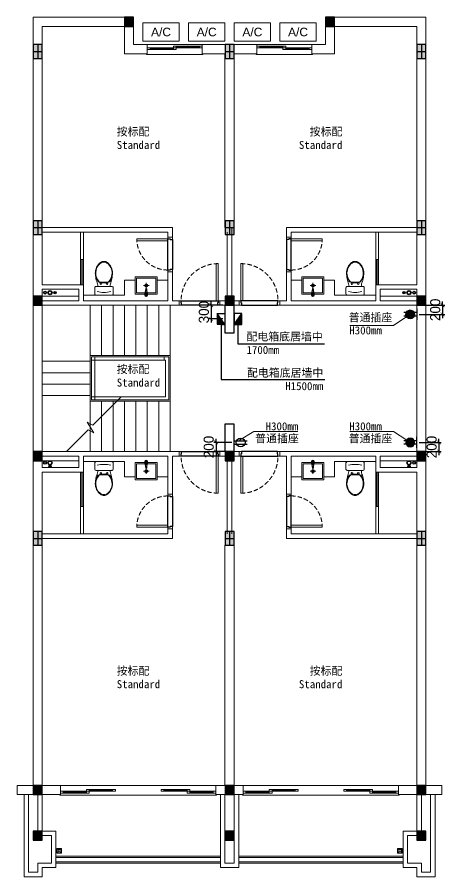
# Model space of a CAD drawing. Header units: inches. Extents: x -315689 to -186947, y -1261464 to -1173043.
# Drawn here: x -229242 to -219878, y -1261364 to -1242564 of the extents above; entities that cross this region are included whole.
import ezdxf

# ---------------------------------------------------------------- set-up
doc = ezdxf.new("R2010")
doc.units = ezdxf.units.IN
doc.header["$LTSCALE"] = 30
doc.header["$MEASUREMENT"] = 0
for name, pattern in [('CENTER2', [28.575, 19.05, -3.175, 3.175, -3.175]), ('HIDDEN', [9.525, 6.35, -3.175]), ('HIDDEN2', [4.7625, 3.175, -1.5875])]:
    doc.linetypes.add(name, pattern=pattern)
doc.layers.get('Defpoints').update_dxf_attribs({"color": 140, "lineweight": 0})
for name, color, linetype, lineweight in [('200mm Colum', 1, 'Continuous', 0), ('200mm Wall', 7, 'Continuous', 20), ('A-FLOR-HRAL', 11, 'Continuous', 0), ('A-WALL', 7, 'Continuous', 0), ('A-WALL-4-20', 252, 'Continuous', 0), ('B-WINDOW 2', 142, 'Continuous', 0), ('C-DOOR', 45, 'Continuous', 0), ('D-FURNITURES-COUNTER-CABINET', 40, 'Continuous', 0), ('E- FIXTURES-TOILET', 251, 'Continuous', 0), ('E-FIXTURES-KITCHEN', 251, 'Continuous', 0), ('floor', 1, 'Continuous', 18), ('H-HANDRAIL-RAILING', 33, 'Continuous', 0), ('HIDDEN2', 250, 'HIDDEN2', 0), ('STAIR', 7, 'Continuous', 0), ('TEXT2', 7, 'Continuous', 25)]:
    doc.layers.add(name, color=color, linetype=linetype, lineweight=lineweight)
for name, color, linetype in [('A-dims', 7, 'Continuous'), ('AR-MDF-SKIRT-PROFILE', 35, 'Continuous'), ('Sym', 1, 'Continuous')]:
    doc.layers.add(name, color=color, linetype=linetype)
doc.layers.add('EM-ELEC', color=7, linetype='Continuous', lineweight=20, true_color=0xf1a013)
doc.styles.add('Annotative', font='arial.ttf')
doc.styles.add('cordia.shx', font='cordia.shx')
doc.styles.get("Standard").update_dxf_attribs({"font": 'arial.ttf'})
doc.dimstyles.new('ISO 100', dxfattribs={"dimscale": 100, "dimtxt": 2.2, "dimasz": 0.8, "dimexe": 0.5, "dimexo": 0.5, "dimgap": 0.5, "dimtad": 1, "dimdec": 0, "dimzin": 0, "dimdsep": 46, "dimtxsty": 'cordia.shx', "dimblk": 'ARCHTICK', "dimcen": 0.09, "dimclrd": 6, "dimclre": 6, "dimclrt": 256, "dimadec": 0, "dimazin": 0, "dimtfac": 1, "dimtdec": 0, "dimtix": 1, "dimtmove": 2, "dimatfit": 3, "dimfxl": 1, "dimtolj": 1, "dimtzin": 0, "dimarcsym": 0})
pattern_1 = [(45, (-453008.88302, -1153905.90717), (-0.08838834765, 0.08838834765), [])]

# ---------------------------------------------------------------- blocks, each defined once
blk = doc.blocks.new('AR-Single-Wood-Door-81cm-100-Frame_Flat-A')
at = {"color": 0}
for points in [[(-445, 0), (-445, -100), (-405, -100), (-405, -50), (-395, -50), (-395, 0), (-405, 0), (-405, 0), (-445, 0)], [(445, 0), (445, -100), (405, -100), (405, -50), (395, -50), (395, 0), (405, 0), (405, 0), (445, 0)], [(-405, -100), (-365, -100), (-365, -910), (-405, -910)]]:
    blk.add_lwpolyline(points, close=True, dxfattribs=at)
at = {"color": 0, "linetype": 'HIDDEN', "ltscale": 0.5}
blk.add_arc((-405, -100), 810, 270, 0, dxfattribs=at)
blk = doc.blocks.new('AR-Single-Wood-Door-68cm-100-Frame_Flat-A')
at = {"color": 0}
for points in [[(-340, 100), (-300, 100), (-300, 780), (-340, 780)], [(-340, 50), (-340, 100), (-380, 100), (-380, 0), (-330, 0), (-330, 50)], [(340, 50), (340, 100), (380, 100), (380, 0), (330, 0), (330, 50)]]:
    blk.add_lwpolyline(points, close=True, dxfattribs=at)
at = {"color": 0, "linetype": 'HIDDEN', "ltscale": 0.5}
blk.add_arc((-340, 100), 680, 0, 90, dxfattribs=at)
blk = doc.blocks.new('AR-Hing-Alu-Window-120cm-200-Frame_Flat-A')
at = {"color": 0}
for points in [[(-540, -30), (-600, -30), (-600, -70), (-540, -70)], [(-30, -30), (-540, -30), (-540, -70), (-30, -70)], [(30, -30), (-30, -30), (-30, -70), (30, -70)], [(30, -70), (-30, -70), (-30, -110), (30, -110)], [(540, -70), (30, -70), (30, -110), (540, -110)], [(600, -70), (540, -70), (540, -110), (600, -110)]]:
    blk.add_lwpolyline(points, close=True, dxfattribs=at)
for points in [[(-540, -47.5), (-30, -47.5)], [(-540, -52.5), (-30, -52.5)], [(30, -87.5), (540, -87.5)], [(30, -92.5), (540, -92.5)]]:
    blk.add_lwpolyline(points, dxfattribs=at)
blk = doc.blocks.new('AR-Fixed-Alu-Door-340cm-200-Frame_Flat-A')
at = {"color": 0}
for points in [[(-1640, 110), (-1700, 110), (-1700, 70), (-1640, 70)], [(-1130, 110), (-1640, 110), (-1640, 70), (-1130, 70)], [(-1070, 150), (-1130, 150), (-1130, 110), (-1070, 110)], [(-1070, 110), (-1130, 110), (-1130, 70), (-1070, 70)], [(-560, 150), (-1070, 150), (-1070, 110), (-560, 110)], [(-500, 150), (-560, 150), (-560, 110), (-500, 110)], [(500, 150), (560, 150), (560, 110), (500, 110)], [(560, 150), (1070, 150), (1070, 110), (560, 110)], [(1070, 150), (1130, 150), (1130, 110), (1070, 110)], [(1070, 110), (1130, 110), (1130, 70), (1070, 70)], [(1130, 110), (1640, 110), (1640, 70), (1130, 70)], [(1640, 110), (1700, 110), (1700, 70), (1640, 70)]]:
    blk.add_lwpolyline(points, close=True, dxfattribs=at)
for points in [[(-1640, 95), (-1130, 95)], [(-1640, 85), (-1130, 85)], [(-1070, 135), (-560, 135)], [(-1070, 125), (-560, 125)], [(1070, 135), (560, 135)], [(1070, 125), (560, 125)], [(1640, 95), (1130, 95)], [(1640, 85), (1130, 85)]]:
    blk.add_lwpolyline(points, dxfattribs=at)
blk = doc.blocks.new('200mm Column')
blk.add_point((0, 0))
at = {"color": 1, "linetype": 'ByBlock'}
blk.add_wipeout([(100, -100), (-100, -100), (-100, 100), (100, 100)], dxfattribs=at)
blk = doc.blocks.new('AR-Drain-Tiolet-Area_Flat-A')
at = {"color": 0, "ltscale": 800}
for p, q in [((-120, -20), (-95, -45)), ((-95, -95), (-120, -120)), ((-45, -45), (-20, -20)), ((-45, -95), (-20, -120))]:
    blk.add_line(p, q, dxfattribs=at)
for points in [[(-20, -20), (-20, -120), (-120, -120), (-120, -20)], [(-45, -45), (-45, -95), (-95, -95), (-95, -45)]]:
    blk.add_lwpolyline(points, close=True, dxfattribs=at)
blk.add_circle((-70, -70), 25, dxfattribs=at)
blk = doc.blocks.new('zhu1')
at = {"lineweight": 25}
blk.add_hatch(color=7, dxfattribs=at).paths.add_polyline_path([(703739, -104407), (703739, -104607), (703939, -104607), (703939, -104407)])
at = {"color": 7, "lineweight": 25}
for p, q in [((703739, -104507), (703939, -104507)), ((703839, -104407), (703839, -104607))]:
    blk.add_line(p, q, dxfattribs=at)
blk.add_lwpolyline([(703739, -104407), (703739, -104607), (703939, -104607), (703939, -104407), (703739, -104407)], dxfattribs=at)
blk = doc.blocks.new('zhu3')
at = {"lineweight": 25}
blk.add_hatch(color=6, dxfattribs=at).paths.add_polyline_path([(699852, -95440), (699852, -95740), (700052, -95740), (700052, -95440)])
at = {"color": 6, "lineweight": 25}
for p, q in [((699952, -95440), (699952, -95740)), ((699852, -95590), (700052, -95590))]:
    blk.add_line(p, q, dxfattribs=at)
blk.add_lwpolyline([(699852, -95440), (699852, -95740), (700052, -95740), (700052, -95440), (699852, -95440)], dxfattribs=at)
blk = doc.blocks.new('zhu2')
at = {"lineweight": 25}
blk.add_hatch(color=5, dxfattribs=at).paths.add_polyline_path([(704694, -104492), (704694, -104792), (704894, -104792), (704894, -104492)])
at = {"color": 5, "lineweight": 25}
for p, q in [((704794, -104492), (704794, -104792)), ((704694, -104642), (704894, -104642))]:
    blk.add_line(p, q, dxfattribs=at)
blk.add_lwpolyline([(704694, -104492), (704694, -104792), (704894, -104792), (704894, -104492), (704694, -104492)], dxfattribs=at)
blk = doc.blocks.new('jgzhuzjd')
at = {"color": 3, "lineweight": 25}
for name, p in [('zhu2', (-415512, 114503)), ('zhu2', (-415512, 110653)), ('zhu1', (-414557, 108918)), ('zhu1', (-414557, 105518)), ('zhu3', (-410670, 94801)), ('zhu1', (-414557, 98218)), ('zhu1', (-414557, 97218))]:
    blk.add_blockref(name, p, dxfattribs=at)
blk = doc.blocks.new('AR-Toilet_Flat-A')
at = {"color": 0}
for p, q in [((-308, 94), (-291, 85)), ((-291, 52), (-291, 85)), ((-291, 85), (-273, 85)), ((-273, 52), (-291, 52)), ((-291, 0), (-291, 52)), ((-291, 0), (-291, -52)), ((-308, -94), (-291, -85)), ((-291, -52), (-291, -85)), ((-273, -52), (-291, -52)), ((-291, -85), (-273, -85))]:
    blk.add_line(p, q, dxfattribs=at)
for points in [[(-500, 189, 0.230343), (-734, 76, 0.16845), (-760, 0, 2.883082)], [(-443, 183, 0.048023), (-500, 189, 0.16845)], [(-212, -172, 0.414214), (-183, -201), (-49, -201, 0.414214), (-20, -172), (-20, 0), (-20, 172, 0.414214), (-49, 201), (-183, 201, 0.414214), (-212, 172), (-212, 132, -0.052345), (-319, 158, 0.071131), (-443, 183, 0.160777)], [(-315, 101, 0.434217), (-710, 85, 0.182634), (-741, 0, 2.693815)], [(-413, 176, 0.026594), (-443, 183, 0.16845)], [(-315, 124, 0.094048), (-413, 176, 0.16845)], [(-315, 101), (-315, 124, 0.416606)], [(-308, 94, 0.008985), (-315, 101, 0.182634)], [(-308, 0), (-308, 94, 0.008985)], [(-308, 0), (-308, -94, -0.444938)], [(-212, 132), (-212, 0, 0.414214)], [(-212, -132), (-212, 0, -0.414214)], [(-500, -189, -0.230343), (-734, -76, -0.16845), (-760, 0, -2.883082)], [(-315, -101, -0.434217), (-710, -85, -0.182634), (-741, 0, -2.693815)], [(-443, -183, -0.048023), (-500, -189, -0.16845)], [(-443, -183, 0.071131), (-319, -158, -0.052345), (-212, -132), (-212, -172, 0.414214)], [(-425, -179, -0.015301), (-443, -183, -0.16845)], [(-315, -124, -0.105447), (-425, -179, -0.16845)], [(-308, -94, -0.008985), (-315, -101, -0.182634)], [(-315, -101), (-315, -124, -0.416606)]]:
    blk.add_lwpolyline(points, format="xyb", dxfattribs=at)
for centre, radius, start, end in [((-273, 69), 16.3, 270, 90), ((-668, 0), 588, 0.028, 14.6712), ((-273, -69), 16.3, 270, 90), ((-668, 0), 588, 345.3288, 359.972)]:
    blk.add_arc(centre, radius, start, end, dxfattribs=at)
blk = doc.blocks.new('sink for narrow stand')
at = {"layer": 'E- FIXTURES-TOILET'}
for p, q in [((78251, -418675), (78129, -418675)), ((78190, -418615), (78190, -418736))]:
    blk.add_line(p, q, dxfattribs=at)
for points in [[(77947, -418485), (78162, -418485)], [(78218, -418485), (78432, -418485), (78432, -418865), (77947, -418865), (77947, -418485)], [(78214, -418515), (78402, -418515), (78402, -418835), (77977, -418835), (77977, -418515), (78166, -418515)]]:
    blk.add_lwpolyline(points, dxfattribs=at)
for points in [[(78202, -418590), (78204, -418578, 0.090943), (78206, -418572), (78212, -418530), (78217, -418497), (78220, -418466, 0.413838), (78190, -418436, 0.413838), (78160, -418466), (78163, -418497), (78168, -418530), (78174, -418572, 0.090943), (78176, -418578), (78178, -418590, 0.482882)], [(78163, -418497, -0.462811), (78190, -418466, -0.462811), (78217, -418497)], [(78168, -418495, -0.414214), (78190, -418474, -0.685598)], [(78212, -418495, 0.414214), (78190, -418474, 0.685598)], [(78168, -418495), (78178, -418569, 0.389882), (78190, -418579, 1.391857)], [(78204, -418578, -0.245866), (78190, -418588, -0.245866), (78176, -418578)], [(78178, -418590), (78179, -418598, 0.409667), (78190, -418608, 0.409667), (78201, -418598), (78202, -418590)], [(78178, -418590, 0.389882), (78190, -418600, 0.230616), (78199, -418596, 0.146126), (78202, -418590)], [(78212, -418495), (78202, -418569, -0.389882), (78190, -418579, -1.391857)]]:
    blk.add_lwpolyline(points, format="xyb", dxfattribs=at)
for centre, radius in [((78190, -418452), 14.3), ((78190, -418452), 8.9), ((78190, -418675), 32.7), ((78190, -418675), 21.2), ((78190, -418508), 19), ((78190, -418508), 12)]:
    blk.add_circle(centre, radius, dxfattribs=at)
blk = doc.blocks.new('AR-Staircase-2nd-F_Flat-A')
at = {"layer": 'H-HANDRAIL-RAILING', "color": 0}
blk.add_lwpolyline([(-2700, 400), (-2670, 400), (-2670, 470), (-2770, 470), (-2770, -470), (-1660, -470), (-1730, -400), (-2700, -400)], close=True, dxfattribs=at)
at = {"layer": 'HIDDEN2', "color": 0, "linetype": 'Continuous'}
for p, q in [((-2550, 500), (-2550, 1600)), ((-2300, 500), (-2300, 1600)), ((-2050, 500), (-2050, 1600)), ((-1800, 500), (-1800, 1600)), ((-1550, 500), (-1550, 1600)), ((-1300, 500), (-1300, 1600)), ((-2800, 500), (-1050, 500)), ((-2670, 470), (-1080, 470)), ((-2670, 400), (-1080, 400)), ((-1150, 470), (-1150, -470)), ((-1080, 470), (-1080, -470)), ((0, 375), (-1050, 375)), ((0, 125), (-1050, 125)), ((0, -125), (-1050, -125)), ((0, -375), (-1050, -375)), ((-1080, -400), (-1730, -400)), ((-1080, -470), (-1660, -470)), ((-1050, -500), (-1630, -500)), ((-1550, -500), (-1550, -580)), ((-1300, -500), (-1300, -830))]:
    blk.add_line(p, q, dxfattribs=at)
for points in [[(-1050, 500), (-1050, 1600)], [(-1050, -500), (-1050, 500)], [(-1050, -500), (-1050, -994)], [(-1050, -1067), (-1050, -1150)]]:
    blk.add_lwpolyline(points, dxfattribs=at)
at = {"layer": 'STAIR', "color": 0, "ltscale": 800}
for p, q in [((-2800, 1600), (-2800, -1600)), ((-1630, -500), (-2800, -500)), ((-2550, -500), (-2550, -1600)), ((-2300, -500), (-2300, -1600)), ((-2050, -500), (-2050, -1600)), ((-1800, -500), (-1800, -1600)), ((-1550, -580), (-1550, -1600)), ((-1300, -830), (-1300, -1600))]:
    blk.add_line(p, q, dxfattribs=at)
for points in [[(-1660, -470), (-1107, -1023), (-980, -957), (-1130, -1193), (-1004, -1126), (-530, -1600)], [(-1050, -994), (-1050, -1067)], [(-1050, -1150), (-1050, -1600)]]:
    blk.add_lwpolyline(points, dxfattribs=at)
blk = doc.blocks.new('2nd')
for points in [[(-225942, -1182438), (-225892, -1182438), (-225892, -1182448), (-225842, -1182448), (-225842, -1183108), (-225892, -1183108), (-225892, -1183118), (-225942, -1183118)], [(-223242, -1182438), (-223292, -1182438), (-223292, -1182448), (-223342, -1182448), (-223342, -1183108), (-223292, -1183108), (-223292, -1183118), (-223242, -1183118)], [(-225652, -1183788), (-224842, -1183788), (-224842, -1183838), (-224852, -1183838), (-224852, -1183888), (-225642, -1183888), (-225642, -1183838), (-225652, -1183838)], [(-223532, -1183788), (-224342, -1183788), (-224342, -1183838), (-224332, -1183838), (-224332, -1183888), (-223542, -1183888), (-223542, -1183838), (-223532, -1183838)], [(-225642, -1187088), (-224852, -1187088), (-224852, -1187138), (-224842, -1187138), (-224842, -1187188), (-225652, -1187188), (-225652, -1187138), (-225642, -1187138)], [(-223542, -1187088), (-224332, -1187088), (-224332, -1187138), (-224342, -1187138), (-224342, -1187188), (-223532, -1187188), (-223532, -1187138), (-223542, -1187138)], [(-225942, -1188058), (-225892, -1188058), (-225892, -1188068), (-225842, -1188068), (-225842, -1188728), (-225892, -1188728), (-225892, -1188738), (-225942, -1188738)], [(-223242, -1188058), (-223292, -1188058), (-223292, -1188068), (-223342, -1188068), (-223342, -1188728), (-223292, -1188728), (-223292, -1188738), (-223242, -1188738)]]:
    blk.add_lwpolyline(points, close=True)
for centre, radius in [((-228632, -1183613), 30), ((-228632, -1183613), 25), ((-228522, -1183613), 45), ((-228522, -1183613), 40), ((-228412, -1183613), 25), ((-228412, -1183613), 20), ((-220772, -1183613), 25), ((-220772, -1183613), 20), ((-220662, -1183613), 45), ((-220662, -1183613), 40), ((-220552, -1183613), 30), ((-220552, -1183613), 25), ((-228632, -1187335), 30), ((-228632, -1187335), 25), ((-228522, -1187335), 45), ((-228522, -1187335), 40), ((-228522, -1187410), 25), ((-228522, -1187410), 20), ((-220662, -1187335), 45), ((-220662, -1187335), 40), ((-220662, -1187410), 25), ((-220662, -1187410), 20), ((-220552, -1187335), 30), ((-220552, -1187335), 25)]:
    blk.add_circle(centre, radius)
at = {"layer": '200mm Wall'}
for p, q in [((-224892, -1194388), (-224892, -1194588)), ((-224292, -1194588), (-224292, -1194388))]:
    blk.add_line(p, q, dxfattribs=at)
at = {"layer": 'A-FLOR-HRAL'}
for p, q in [((-224792, -1195963), (-228392, -1195963)), ((-220792, -1195963), (-224392, -1195963)), ((-224792, -1196063), (-228392, -1196063)), ((-220792, -1196063), (-224392, -1196063))]:
    blk.add_line(p, q, dxfattribs=at)
at = {"layer": 'A-WALL'}
for points in [[(-228892, -1177588), (-228792, -1177588), (-226692, -1177588), (-226692, -1178188), (-226392, -1178188), (-226392, -1178388), (-226892, -1178388), (-226892, -1177788), (-228692, -1177788), (-228692, -1182188), (-225842, -1182188), (-225842, -1182398), (-225942, -1182398), (-225942, -1182288), (-228692, -1182288), (-228692, -1183438), (-227792, -1183438), (-227792, -1183788), (-225942, -1183788), (-225942, -1183158), (-225842, -1183158), (-225842, -1183788), (-225692, -1183788), (-225692, -1183888), (-228692, -1183888), (-228692, -1187088), (-225692, -1187088), (-225692, -1187188), (-225842, -1187188), (-225842, -1188018), (-225942, -1188018), (-225942, -1187188), (-227792, -1187188), (-227792, -1187538), (-228692, -1187538), (-228692, -1188888), (-225942, -1188888), (-225942, -1188778), (-225842, -1188778), (-225842, -1188988), (-228692, -1188988), (-228692, -1194388), (-228292, -1194388), (-228292, -1194588), (-229242, -1194588), (-229242, -1194388), (-228892, -1194388), (-228892, -1188988)], [(-228892, -1182188), (-228892, -1177588)], [(-220292, -1177588), (-220392, -1177588), (-222492, -1177588), (-222492, -1178188), (-222792, -1178188), (-222792, -1178388), (-222292, -1178388), (-222292, -1177788), (-220492, -1177788), (-220492, -1182188), (-223342, -1182188), (-223342, -1182398), (-223242, -1182398), (-223242, -1182288), (-220492, -1182288), (-220492, -1183438), (-221392, -1183438), (-221392, -1183788), (-223242, -1183788), (-223242, -1183158), (-223342, -1183158), (-223342, -1183788), (-223492, -1183788), (-223492, -1183888), (-220492, -1183888), (-220492, -1187088), (-223492, -1187088), (-223492, -1187188), (-223342, -1187188), (-223342, -1188018), (-223242, -1188018), (-223242, -1187188), (-221392, -1187188), (-221392, -1187538), (-220492, -1187538), (-220492, -1188888), (-223242, -1188888), (-223242, -1188778), (-223342, -1188778), (-223342, -1188988), (-220492, -1188988), (-220492, -1194388), (-220892, -1194388), (-220892, -1194588), (-219942, -1194588), (-219942, -1194388), (-220292, -1194388), (-220292, -1188988)], [(-220292, -1183688), (-220292, -1183688), (-220292, -1177588)], [(-224692, -1178388), (-225192, -1178388), (-225192, -1178188), (-224592, -1178188), (-223992, -1178188), (-223992, -1178388), (-224492, -1178388)], [(-228892, -1183688), (-228892, -1182288)], [(-224692, -1183888), (-224802, -1183888), (-224802, -1183788), (-224642, -1183788), (-224642, -1182188)], [(-228692, -1183788), (-228692, -1183538), (-227892, -1183538), (-227892, -1183788), (-228692, -1183788)], [(-220492, -1183788), (-220492, -1183538), (-221292, -1183538), (-221292, -1183788), (-220492, -1183788)], [(-224542, -1183788), (-224382, -1183788), (-224382, -1183888), (-224492, -1183888)], [(-228892, -1187088), (-228892, -1183888)], [(-220292, -1187088), (-220292, -1187088), (-220292, -1183888)], [(-228692, -1187188), (-228692, -1187438), (-227892, -1187438), (-227892, -1187188), (-228692, -1187188)], [(-224642, -1188988), (-224642, -1187188), (-224802, -1187188), (-224802, -1187088), (-224692, -1187088)], [(-224492, -1187088), (-224492, -1187088), (-224382, -1187088), (-224382, -1187188), (-224542, -1187188), (-224542, -1188988)], [(-220492, -1187188), (-220492, -1187438), (-221292, -1187438), (-221292, -1187188), (-220492, -1187188)], [(-228892, -1188888), (-228892, -1187288)], [(-220292, -1188888), (-220292, -1188888), (-220292, -1187288)]]:
    blk.add_lwpolyline(points, dxfattribs=at)
at = {"layer": 'A-WALL-4-20'}
for p, q in [((-224792, -1195938), (-228392, -1195938)), ((-220792, -1195938), (-224392, -1195938)), ((-224792, -1196088), (-228392, -1196088)), ((-220792, -1196088), (-224392, -1196088))]:
    blk.add_line(p, q, dxfattribs=at)
for points in [[(-226392, -1178188), (-225192, -1178188), (-225192, -1178388), (-225177, -1178388), (-225177, -1178403), (-226407, -1178403), (-226407, -1178388), (-226392, -1178388)], [(-222792, -1178188), (-223992, -1178188), (-223992, -1178388), (-224007, -1178388), (-224007, -1178403), (-222777, -1178403), (-222777, -1178388), (-222792, -1178388)], [(-228292, -1194588), (-228307, -1194588), (-228307, -1194603), (-224877, -1194603), (-224877, -1194588), (-224892, -1194588), (-224892, -1194388), (-228292, -1194388)], [(-224292, -1194588), (-224307, -1194588), (-224307, -1194603), (-220877, -1194603), (-220877, -1194588), (-220892, -1194588), (-220892, -1194388), (-224292, -1194388)]]:
    blk.add_lwpolyline(points, close=True, dxfattribs=at)
at = {"layer": 'D-FURNITURES-COUNTER-CABINET', "ltscale": 50}
for points in [[(-226659, -1183338), (-226892, -1183338), (-226892, -1183668), (-227792, -1183668)], [(-225942, -1183338), (-226174, -1183338)], [(-223242, -1183338), (-223009, -1183338)], [(-222524, -1183338), (-222292, -1183338), (-222292, -1183668), (-221392, -1183668)], [(-226659, -1187638), (-226892, -1187638), (-226892, -1187308), (-227792, -1187308)], [(-222524, -1187638), (-222292, -1187638), (-222292, -1187308), (-221392, -1187308)], [(-225942, -1187638), (-226174, -1187638)], [(-223242, -1187638), (-223009, -1187638)]]:
    blk.add_lwpolyline(points, dxfattribs=at)
at = {"layer": 'E- FIXTURES-TOILET', "ltscale": 0.2}
for points in [[(-226492, -1178113), (-225692, -1178113), (-225692, -1177713), (-226492, -1177713)], [(-224692, -1178113), (-225492, -1178113), (-225492, -1177713), (-224692, -1177713)], [(-224492, -1178113), (-223692, -1178113), (-223692, -1177713), (-224492, -1177713)], [(-222692, -1178113), (-223492, -1178113), (-223492, -1177713), (-222692, -1177713)]]:
    blk.add_lwpolyline(points, close=True, dxfattribs=at)
at = {"layer": 'E-FIXTURES-KITCHEN'}
for points in [[(-227852, -1182288), (-227792, -1182288), (-227792, -1182888), (-227852, -1182888)], [(-221332, -1182288), (-221392, -1182288), (-221392, -1182888), (-221332, -1182888)], [(-227792, -1183438), (-227852, -1183438), (-227852, -1182888), (-227792, -1182888)], [(-221392, -1183438), (-221332, -1183438), (-221332, -1182888), (-221392, -1182888)], [(-227792, -1187538), (-227852, -1187538), (-227852, -1188288), (-227792, -1188288)], [(-221392, -1187538), (-221332, -1187538), (-221332, -1188288), (-221392, -1188288)], [(-227852, -1188888), (-227792, -1188888), (-227792, -1188288), (-227852, -1188288)], [(-221332, -1188888), (-221392, -1188888), (-221392, -1188288), (-221332, -1188288)]]:
    blk.add_lwpolyline(points, close=True, dxfattribs=at)
for points in [[(-228692, -1183688), (-227892, -1183688)], [(-220492, -1183688), (-221292, -1183688)], [(-228692, -1187288), (-227892, -1187288)], [(-220492, -1187288), (-221292, -1187288)]]:
    blk.add_lwpolyline(points, dxfattribs=at)
at = {"layer": 'floor', "color": 4}
for points in [[(-227817, -1183438), (-227827, -1183438), (-227827, -1182888), (-227817, -1182888)], [(-221367, -1183438), (-221357, -1183438), (-221357, -1182888), (-221367, -1182888)], [(-227817, -1187538), (-227827, -1187538), (-227827, -1188288), (-227817, -1188288)], [(-221367, -1187538), (-221357, -1187538), (-221357, -1188288), (-221367, -1188288)]]:
    blk.add_lwpolyline(points, close=True, dxfattribs=at)
at = {"color": 3, "lineweight": 25}
for p in [(-930631, -1073181), (-926231, -1073181)]:
    blk.add_blockref('zhu1', p, dxfattribs=at)
at = {"color": 1, "xscale": -1, "rotation": 180}
blk.add_blockref('sink for narrow stand', (-304606, -1602133), dxfattribs=at)
at = {"color": 1, "rotation": 180}
blk.add_blockref('sink for narrow stand', (-144577, -1602133), dxfattribs=at)
at = {"color": 1}
blk.add_blockref('sink for narrow stand', (-304606, -768842), dxfattribs=at)
at = {"color": 1, "xscale": -1}
blk.add_blockref('sink for narrow stand', (-144577, -768842), dxfattribs=at)
at = {"layer": '200mm Colum', "xscale": -1}
for p in [(-224592, -1194488), (-228792, -1195488), (-224592, -1195488), (-220392, -1195488)]:
    blk.add_blockref('200mm Column', p, dxfattribs=at)
at = {"layer": 'B-WINDOW 2', "xscale": -1}
blk.add_blockref('AR-Hing-Alu-Window-120cm-200-Frame_Flat-A', (-225792, -1178188), dxfattribs=at)
at = {"layer": 'B-WINDOW 2'}
blk.add_blockref('AR-Hing-Alu-Window-120cm-200-Frame_Flat-A', (-223392, -1178188), dxfattribs=at)
at = {"layer": 'C-DOOR'}
for name, p, xscale, rotation in [('AR-Single-Wood-Door-68cm-100-Frame_Flat-A', (-225842, -1182778), -1.000000000000001, 90), ('AR-Single-Wood-Door-81cm-100-Frame_Flat-A', (-223937, -1183888), -1, 180), ('AR-Single-Wood-Door-68cm-100-Frame_Flat-A', (-223342, -1188398), -1, 270)]:
    blk.add_blockref(name, p, dxfattribs=dict(at, xscale=xscale, rotation=rotation))
for name, p, rotation in [('AR-Single-Wood-Door-68cm-100-Frame_Flat-A', (-223342, -1182778), 270), ('AR-Single-Wood-Door-81cm-100-Frame_Flat-A', (-225247, -1183888), 180), ('AR-Single-Wood-Door-68cm-100-Frame_Flat-A', (-225842, -1188398), 90)]:
    blk.add_blockref(name, p, dxfattribs=dict(at, rotation=rotation))
at = {"layer": 'C-DOOR', "xscale": -1}
for name, p in [('AR-Single-Wood-Door-81cm-100-Frame_Flat-A', (-225247, -1187088)), ('AR-Fixed-Alu-Door-340cm-200-Frame_Flat-A', (-226592, -1194628)), ('AR-Fixed-Alu-Door-340cm-200-Frame_Flat-A', (-222592, -1194628))]:
    blk.add_blockref(name, p, dxfattribs=at)
at = {"layer": 'C-DOOR'}
blk.add_blockref('AR-Single-Wood-Door-81cm-100-Frame_Flat-A', (-223937, -1187088), dxfattribs=at)
at = {"layer": 'E- FIXTURES-TOILET'}
for p, rotation in [((-227342, -1183688), 270), ((-221842, -1187288), 90)]:
    blk.add_blockref('AR-Toilet_Flat-A', p, dxfattribs=dict(at, rotation=rotation))
for p, xscale, rotation in [((-221842, -1183688), -1.000000000000001, 90), ((-227342, -1187288), -1, 270)]:
    blk.add_blockref('AR-Toilet_Flat-A', p, dxfattribs=dict(at, xscale=xscale, rotation=rotation))
at = {"layer": 'E-FIXTURES-KITCHEN', "xscale": -1.000000000000001, "rotation": 90}
blk.add_blockref('AR-Drain-Tiolet-Area_Flat-A', (-228392, -1195888), dxfattribs=at)
at = {"layer": 'E-FIXTURES-KITCHEN', "rotation": 270}
blk.add_blockref('AR-Drain-Tiolet-Area_Flat-A', (-220792, -1195888), dxfattribs=at)
at = {"layer": 'E- FIXTURES-TOILET', "ltscale": 0.2, "char_height": 187.5, "width": 376.88, "attachment_point": 5}
for insert in [(-226092, -1177913), (-225092, -1177913), (-224092, -1177913), (-223092, -1177913)]:
    blk.add_mtext('A/C', dxfattribs=dict(at, insert=insert))
at = {"layer": 'TEXT2', "color": 22, "true_color": 0xe02606, "char_height": 175, "style": 'Annotative'}
for insert, attachment_point in [((-227062, -1180003), 1), ((-222121, -1180003), 3), ((-227062, -1185200), 1), ((-227062, -1191796), 1), ((-222121, -1191796), 3)]:
    blk.add_mtext('{\\fSimSun|b0|i0|c134|p2;按标配\\fSimSun|b0|i0|c0|p2;\\PStandard}', dxfattribs=dict(at, insert=insert, attachment_point=attachment_point))
at = {"layer": '200mm Wall'}
for p, q in [((-224292, -1194388), (-224892, -1194388)), ((-224892, -1194588), (-224292, -1194588))]:
    blk.add_line(p, q, dxfattribs=at)
at = {"layer": 'A-WALL'}
blk.add_lwpolyline([(-224792, -1194588), (-224792, -1196188), (-224392, -1196188), (-224392, -1194588), (-224792, -1194588)], dxfattribs=at)
blk.add_lwpolyline([(-224692, -1194588), (-224692, -1196088), (-224492, -1196088), (-224492, -1194588)], close=True, dxfattribs=at)
at = {"layer": '200mm Colum', "xscale": -1}
for p in [(-228792, -1178288), (-224592, -1178288), (-220392, -1178288), (-228792, -1182188), (-224592, -1182188), (-220392, -1182188), (-228792, -1183788), (-224592, -1183788), (-220392, -1183788), (-228792, -1187188), (-224592, -1187188), (-220392, -1187188), (-228792, -1188988), (-224592, -1188988), (-220392, -1188988), (-228792, -1194488), (-220392, -1194488)]:
    blk.add_blockref('200mm Column', p, dxfattribs=at)
for points in [[(-224492, -1183888), (-224692, -1183888), (-224692, -1184488), (-224492, -1184488)], [(-224492, -1186488), (-224692, -1186488), (-224692, -1187088), (-224492, -1187088)]]:
    blk.add_lwpolyline(points, close=True)
at = {"layer": '200mm Wall'}
for p, q in [((-224692, -1182188), (-224692, -1178388)), ((-224492, -1178388), (-224492, -1182188)), ((-224542, -1183788), (-224542, -1182188)), ((-224692, -1194388), (-224692, -1189138)), ((-224492, -1194388), (-224492, -1189138))]:
    blk.add_line(p, q, dxfattribs=at)
at = {"layer": 'A-WALL'}
for points in [[(-229092, -1194588), (-228692, -1194588), (-228692, -1195388), (-228392, -1195388), (-228392, -1196188), (-228692, -1196188), (-228692, -1196388), (-229092, -1196388), (-229092, -1194588)], [(-220092, -1194588), (-220492, -1194588), (-220492, -1195388), (-220792, -1195388), (-220792, -1196188), (-220492, -1196188), (-220492, -1196388), (-220092, -1196388), (-220092, -1194588)]]:
    blk.add_lwpolyline(points, dxfattribs=at)
for points in [[(-228992, -1194588), (-228792, -1194588), (-228792, -1195488), (-228492, -1195488), (-228492, -1196088), (-228792, -1196088), (-228792, -1196288), (-228992, -1196288)], [(-220192, -1194588), (-220392, -1194588), (-220392, -1195488), (-220692, -1195488), (-220692, -1196088), (-220392, -1196088), (-220392, -1196288), (-220192, -1196288)]]:
    blk.add_lwpolyline(points, close=True, dxfattribs=at)
at = {"layer": '200mm Wall'}
for p in [(-518073, -1188199), (-513873, -1188199), (-509673, -1188199)]:
    blk.add_blockref('jgzhuzjd', p, dxfattribs=at)
at = {"layer": 'STAIR', "ltscale": 800, "xscale": -1}
blk.add_blockref('AR-Staircase-2nd-F_Flat-A', (-228692, -1185488), dxfattribs=at)
blk = doc.blocks.new('A$Cc9817c38')
at = {"true_color": 0x050dfa}
h = blk.add_hatch(color=5, dxfattribs=at)
h.dxf.hatch_style = 1
edge = h.paths.add_edge_path()
edge.add_arc((150, 0), 100, 0, 360)
at = {"color": 5, "true_color": 0x050dfa}
for p, q in [((0, -125), (0, 125)), ((0, 40), (300, 40)), ((0, -40), (300, -40))]:
    blk.add_line(p, q, dxfattribs=at)
blk.add_circle((150, 0), 100, dxfattribs=at)
blk = doc.blocks.new('2OUTLET')
at = {"layer": 'A-dims', "color": 6, "linetype": 'CENTER2', "xscale": 1.600000000000005, "yscale": 1.600000000000005, "zscale": 1.600000000000005, "rotation": 90}
blk.add_blockref('A$Cc9817c38', (83, -198), dxfattribs=at)
blk = doc.blocks.new('_ArchTick')
at = {"color": 0, "linetype": 'ByBlock', "const_width": 0.15}
blk.add_lwpolyline([(-0.5, -0.5), (0.5, 0.5)], dxfattribs=at)
blk = doc.blocks.new('*D427')
at = {"color": 6, "lineweight": -2, "transparency": 16777216}
for p, q in [((-220442, -1248864), (-219878, -1248864)), ((-219928, -1248864), (-219928, -1248784)), ((-219928, -1248864), (-219928, -1249064)), ((-220442, -1249064), (-219878, -1249064)), ((-219928, -1249064), (-219928, -1249144))]:
    blk.add_line(p, q, dxfattribs=at)
at = {"layer": 'Defpoints', "color": 0, "transparency": 16777216}
for p in [(-220492, -1248864), (-220492, -1249064), (-219928, -1249064)]:
    blk.add_point(p, dxfattribs=at)
at = {"color": 6, "lineweight": -2, "transparency": 16777216, "xscale": 80, "yscale": 80, "zscale": 80}
for p, rotation in [((-219928, -1248864), 270), ((-219928, -1249064), 90)]:
    blk.add_blockref('_ArchTick', p, dxfattribs=dict(at, rotation=rotation))
at = {"transparency": 16777216, "insert": (-220088, -1248964), "char_height": 220, "attachment_point": 5, "rotation": 90, "style": 'cordia.shx'}
blk.add_mtext('\\A1;200', dxfattribs=at)
blk = doc.blocks.new('*D428')
at = {"color": 6, "lineweight": -2, "transparency": 16777216}
for p, q in [((-220442, -1251864), (-219956, -1251864)), ((-220006, -1251864), (-220006, -1251784)), ((-220006, -1251864), (-220006, -1252064)), ((-220442, -1252064), (-219956, -1252064)), ((-220006, -1252064), (-220006, -1252144))]:
    blk.add_line(p, q, dxfattribs=at)
at = {"layer": 'Defpoints', "color": 0, "transparency": 16777216}
for p in [(-220492, -1251864), (-220492, -1252064), (-220006, -1252064)]:
    blk.add_point(p, dxfattribs=at)
at = {"color": 6, "lineweight": -2, "transparency": 16777216, "xscale": 80, "yscale": 80, "zscale": 80}
for p, rotation in [((-220006, -1251864), 270), ((-220006, -1252064), 90)]:
    blk.add_blockref('_ArchTick', p, dxfattribs=dict(at, rotation=rotation))
at = {"transparency": 16777216, "insert": (-220166, -1251964), "char_height": 220, "attachment_point": 5, "rotation": 90, "style": 'cordia.shx'}
blk.add_mtext('\\A1;200', dxfattribs=at)
blk = doc.blocks.new('*D429')
at = {"color": 6, "lineweight": -2, "transparency": 16777216}
for p, q in [((-224542, -1251864), (-224937, -1251864)), ((-224887, -1251864), (-224887, -1251784)), ((-224887, -1251864), (-224887, -1252064)), ((-224542, -1252064), (-224937, -1252064)), ((-224887, -1252064), (-224887, -1252144))]:
    blk.add_line(p, q, dxfattribs=at)
at = {"layer": 'Defpoints', "color": 0, "transparency": 16777216}
for p in [(-224492, -1251864), (-224887, -1252064), (-224492, -1252064)]:
    blk.add_point(p, dxfattribs=at)
at = {"color": 6, "lineweight": -2, "transparency": 16777216, "xscale": 80, "yscale": 80, "zscale": 80}
for p, rotation in [((-224887, -1251864), 270), ((-224887, -1252064), 90)]:
    blk.add_blockref('_ArchTick', p, dxfattribs=dict(at, rotation=rotation))
at = {"transparency": 16777216, "insert": (-225047, -1251964), "char_height": 220, "attachment_point": 5, "rotation": 90, "style": 'cordia.shx'}
blk.add_mtext('\\A1;200', dxfattribs=at)
blk = doc.blocks.new('*D433')
at = {"color": 6, "lineweight": -2, "transparency": 16777216}
for p, q in [((-224742, -1248864), (-225043, -1248864)), ((-224993, -1248864), (-224993, -1248784)), ((-224993, -1248864), (-224993, -1249164)), ((-224742, -1249164), (-225043, -1249164)), ((-224993, -1249164), (-224993, -1249244))]:
    blk.add_line(p, q, dxfattribs=at)
at = {"layer": 'Defpoints', "color": 0, "transparency": 16777216}
for p in [(-224692, -1248864), (-224993, -1249164), (-224692, -1249164)]:
    blk.add_point(p, dxfattribs=at)
at = {"color": 6, "lineweight": -2, "transparency": 16777216, "xscale": 80, "yscale": 80, "zscale": 80}
for p, rotation in [((-224993, -1248864), 270), ((-224993, -1249164), 90)]:
    blk.add_blockref('_ArchTick', p, dxfattribs=dict(at, rotation=rotation))
at = {"transparency": 16777216, "insert": (-225153, -1249014), "char_height": 220, "attachment_point": 5, "rotation": 90, "style": 'cordia.shx'}
blk.add_mtext('\\A1;300', dxfattribs=at)

msp = doc.modelspace()

# ---------------------------------------------------------------- block references
msp.add_blockref('2nd', (0, -64976))

# ---------------------------------------------------------------- next in the draw order: hatches: boundary and pattern name
at = {"layer": 'AR-MDF-SKIRT-PROFILE', "linetype": 'CENTER2'}
h = msp.add_hatch(dxfattribs=at)
h.set_pattern_fill('ANSI31', color=1, style=0)
h.set_pattern_definition(pattern_1)
h.paths.add_polyline_path([(-224860.6, -1249286.9), (-224691.6, -1249286.9), (-224860.6, -1249041.1)])
h = msp.add_hatch(dxfattribs=at)
h.set_pattern_fill('ANSI31', color=1, style=0)
h.set_pattern_definition(pattern_1)
h.paths.add_polyline_path([(-224322.6, -1249286.9), (-224491.6, -1249286.9), (-224322.6, -1249041.1)])

# ---------------------------------------------------------------- next in the draw order: linework, layer by layer
at = {"layer": 'AR-MDF-SKIRT-PROFILE', "color": 1, "linetype": 'ByBlock'}
for p, q in [((-224691.6, -1249286.9), (-224860.6, -1249041.1)), ((-224491.6, -1249286.9), (-224322.6, -1249041.1))]:
    msp.add_line(p, q, dxfattribs=at)
at = {"layer": 'AR-MDF-SKIRT-PROFILE', "color": 1, "linetype": 'CENTER2'}
for p, q in [((-224860.6, -1249041.1), (-224691.6, -1249041.1)), ((-224691.6, -1249041.1), (-224691.6, -1249286.9)), ((-224322.6, -1249041.1), (-224491.6, -1249041.1)), ((-224491.6, -1249041.1), (-224491.6, -1249286.9)), ((-224691.6, -1249286.9), (-224860.6, -1249286.9)), ((-224491.6, -1249286.9), (-224322.6, -1249286.9))]:
    msp.add_line(p, q, dxfattribs=at)
at = {"layer": 'EM-ELEC', "color": 1}
for points in [[(-221960.7, -1249303.2), (-221000.7, -1249303.2), (-220710.4, -1249113.5)], [(-223097.3, -1251624.7), (-224057.4, -1251624.7), (-224373.1, -1251814.4)], [(-221960.7, -1251624.7), (-221000.7, -1251624.7), (-220710.4, -1251814.4)]]:
    msp.add_lwpolyline(points, dxfattribs=at)

# ---------------------------------------------------------------- next in the draw order: block references
at = {"layer": 'Sym', "yscale": 0.5999999999767197, "zscale": 0.5999999999767197}
for p, xscale, rotation in [((-220610.1, -1249113.5), 0.5999999999767197, 90.00000000000001), ((-224373.1, -1251814.4), 0.5999999999767197, 270), ((-220610.1, -1251814.4), -0.5999999999767197, 90)]:
    msp.add_blockref('2OUTLET', p, dxfattribs=dict(at, xscale=xscale, rotation=rotation))

# ---------------------------------------------------------------- next in the draw order: texts
at = {"layer": 'TEXT2', "color": 22, "true_color": 0xe02606, "char_height": 175, "style": 'Annotative'}
for s, insert, attachment_point in [('{\\fSimSun|b0|i0|c134|p2;普通插座}', (-221983.1, -1249042.4), 1), ('{\\fSimSun|b0|i0|c134|p2;配电箱底居墙中\\fSimSun|b0|i0|c0|p2;\\P1700\\fSimSun|b0|i0|c134|p2;mm}', (-224221.3, -1249932.1), 7), ('{\\fSimSun|b0|i0|c134|p2;H\\fSimSun|b0|i0|c0|p2;3\\fSimSun|b0|i0|c134|p2;00mm}', (-221970.2, -1249326.2), 1), ('{\\fSimSun|b0|i0|c134|p2;配电箱底居墙中\\fSimSun|b0|i0|c0|p2;\\P\\fSimSun|b0|i0|c134|p2;H\\fSimSun|b0|i0|c0|p2;1500\\fSimSun|b0|i0|c134|p2;mm}', (-222538.8, -1250723.3), 9), ('{\\fSimSun|b0|i0|c134|p2;H\\fSimSun|b0|i0|c0|p2;3\\fSimSun|b0|i0|c134|p2;00mm}', (-223087.8, -1251601.7), 9), ('{\\fSimSun|b0|i0|c134|p2;H\\fSimSun|b0|i0|c0|p2;3\\fSimSun|b0|i0|c134|p2;00mm}', (-221970.2, -1251601.7), 7), ('{\\fSimSun|b0|i0|c134|p2;普通插座}', (-223074.9, -1251885.6), 9), ('{\\fSimSun|b0|i0|c134|p2;普通插座}', (-221983.1, -1251885.6), 7)]:
    msp.add_mtext(s, dxfattribs=dict(at, insert=insert, attachment_point=attachment_point))

# ---------------------------------------------------------------- next in the draw order: dimensions: what is measured, and where the dimension line sits
for base, p1, p2, picture, middle in [((-224993.1, -1249164), (-224691.6, -1248864), (-224691.6, -1249164), '*D433', (-225153.1, -1249014)), ((-219928.3, -1249064), (-220491.6, -1248864), (-220491.6, -1249064), '*D427', (-220088.3, -1248964)), ((-224887.2, -1252064), (-224491.6, -1251864), (-224491.6, -1252064), '*D429', (-225047.2, -1251964)), ((-220005.9, -1252064), (-220491.6, -1251864), (-220491.6, -1252064), '*D428', (-220165.9, -1251964))]:
    dim = msp.add_linear_dim(base=base, p1=p1, p2=p2, angle=90, dimstyle='ISO 100')
    dim.commit()
    dim.dimension.update_dxf_attribs({"geometry": picture, "text_midpoint": middle})

# ---------------------------------------------------------------- next in the draw order: leaders
for points in [[(-224776.1, -1249286.9), (-224776.1, -1250487.5), (-222507.3, -1250487.5)], [(-224407.1, -1249286.9), (-224407.1, -1249705), (-222510.8, -1249705)]]:
    msp.add_leader(points, dimstyle='ISO 100', override={"dimgap": 0.5, "dimtad": 0})

doc.saveas('drawing.dxf')
